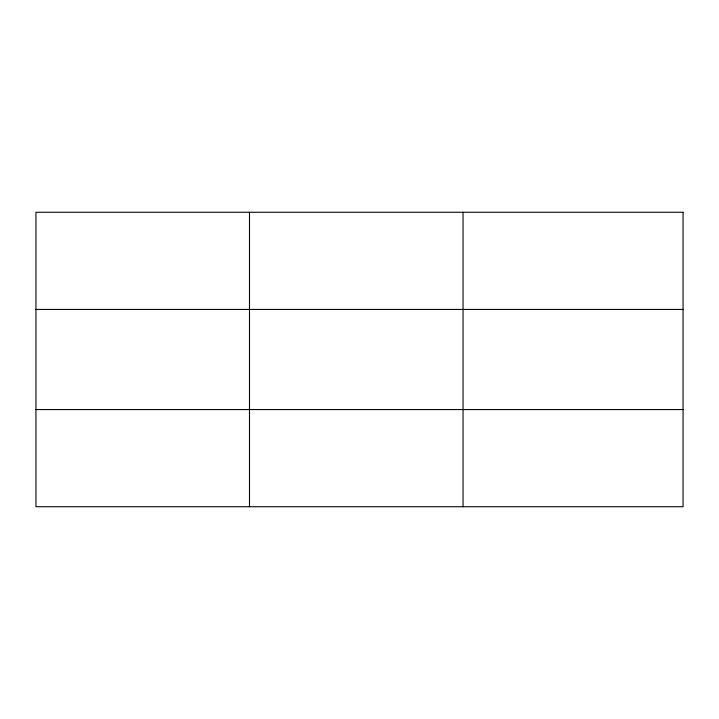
<?xml version="1.0" encoding="UTF-8"?>
<svg xmlns="http://www.w3.org/2000/svg" width="719" height="719" viewBox="0 0 719 719"><rect width="100%" height="100%" fill="white"/><g stroke="black" fill="none" stroke-linecap="round" stroke-linejoin="round"><path stroke-width="1.08" d="M249.493 506.733L249.493 212.267M463.036 506.733L463.036 212.267M35.95 309.44L683.05 309.44M35.95 409.56L683.05 409.56M683.05 212.267L683.05 506.733L35.95 506.733L35.95 212.267L683.05 212.267"/></g></svg>
